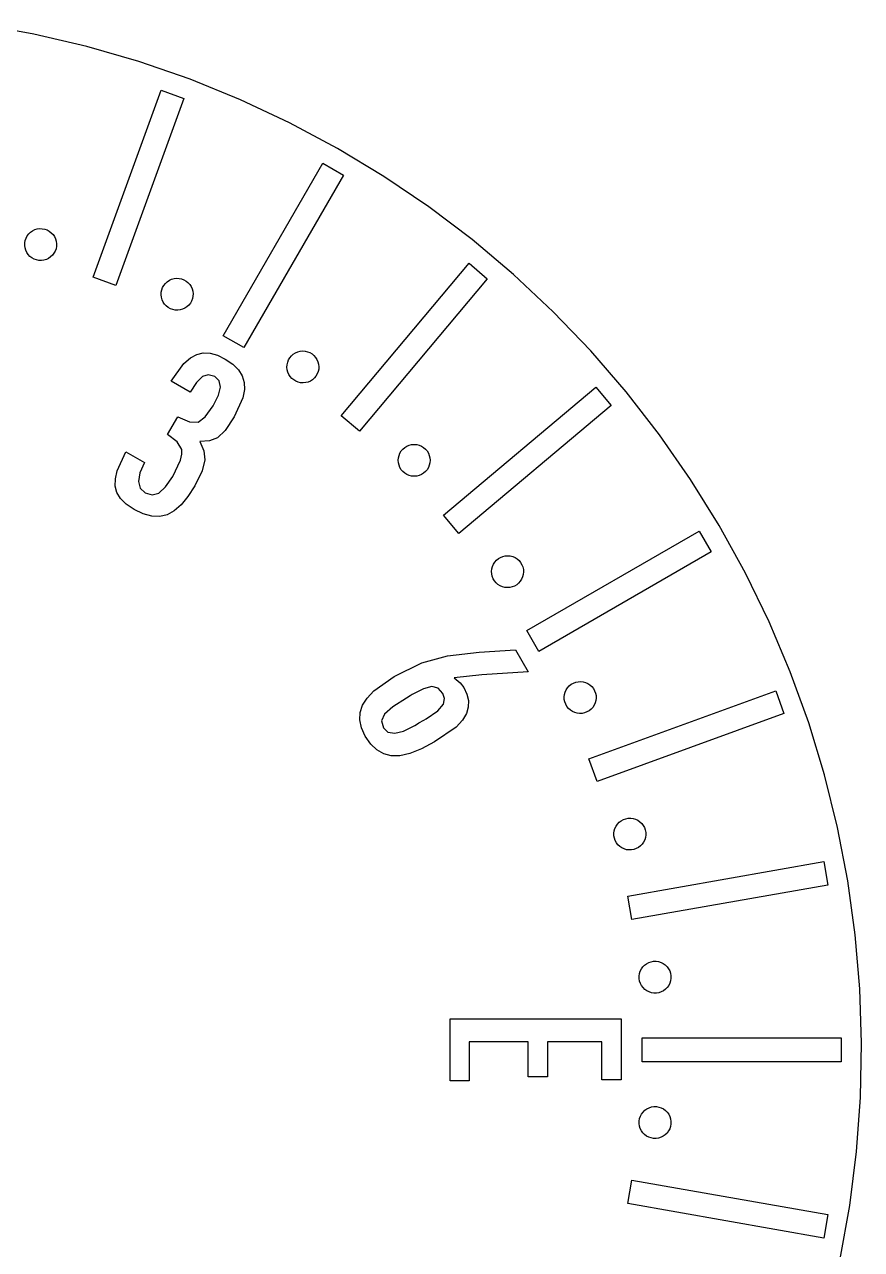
# Model space of a CAD drawing. Extents: x -338 to 182, y -232 to 288.
# Drawn here: x -28.2 to 181.7, y -21.9 to 285.2 of the extents above; entities that cross this region are included whole.
import ezdxf

# ---------------------------------------------------------------- set-up
doc = ezdxf.new("R2010")
doc.units = 0
doc.layers.get('0').update_dxf_attribs({"linetype": 'CONTINUOUS'})

msp = doc.modelspace()

# ---------------------------------------------------------------- linework, layer by layer
for p, q in [((-25.85, 282.8), (-39.25, 285.19)), ((-12.59, 279.71), (-25.85, 282.8)), ((0.48, 275.93), (-12.59, 279.71)), ((13.34, 271.47), (0.48, 275.93)), ((25.95, 266.34), (13.34, 271.47)), ((-10.95, 221.81), (6.11, 268.69)), ((6.11, 268.69), (11.75, 266.64)), ((11.75, 266.64), (-5.32, 219.75)), ((38.28, 260.56), (25.95, 266.34)), ((50.28, 254.14), (38.28, 260.56)), ((61.93, 247.1), (50.28, 254.14)), ((21.65, 207.18), (46.6, 250.39)), ((46.6, 250.39), (51.8, 247.39)), ((51.8, 247.39), (26.85, 204.18)), ((73.2, 239.47), (61.93, 247.1)), ((84.05, 231.25), (73.2, 239.47)), ((-26.67, 233.13), (-26.16, 233.49)), ((-26.16, 233.49), (-25.59, 233.76)), ((-25.59, 233.76), (-24.99, 233.93)), ((-24.99, 233.93), (-24.37, 234.02)), ((-24.37, 234.02), (-23.74, 234)), ((-23.74, 234), (-23.12, 233.89)), ((-23.12, 233.89), (-22.53, 233.68)), ((-22.53, 233.68), (-21.98, 233.38)), ((-28.15, 229.81), (-28.13, 230.44)), ((-28.13, 230.44), (-28.02, 231.06)), ((-28.02, 231.06), (-27.81, 231.65)), ((-27.81, 231.65), (-27.51, 232.2)), ((-27.51, 232.2), (-27.13, 232.7)), ((-27.13, 232.7), (-26.67, 233.13)), ((-21.98, 233.38), (-21.48, 232.99)), ((-21.48, 232.99), (-21.05, 232.54)), ((-21.05, 232.54), (-20.69, 232.02)), ((-20.69, 232.02), (-20.42, 231.46)), ((-20.42, 231.46), (-20.24, 230.85)), ((-20.24, 230.85), (-20.16, 230.23)), ((94.46, 222.48), (84.05, 231.25)), ((-28.07, 229.19), (-28.15, 229.81)), ((-27.89, 228.59), (-28.07, 229.19)), ((-27.62, 228.02), (-27.89, 228.59)), ((-27.26, 227.5), (-27.62, 228.02)), ((-26.83, 227.05), (-27.26, 227.5)), ((-21.18, 227.35), (-21.64, 226.91)), ((-20.8, 227.84), (-21.18, 227.35)), ((-20.5, 228.4), (-20.8, 227.84)), ((-20.29, 228.99), (-20.5, 228.4)), ((-20.18, 229.6), (-20.29, 228.99)), ((-20.16, 230.23), (-20.18, 229.6)), ((-26.33, 226.67), (-26.83, 227.05)), ((-25.78, 226.37), (-26.33, 226.67)), ((-25.19, 226.16), (-25.78, 226.37)), ((-24.57, 226.04), (-25.19, 226.16)), ((-23.95, 226.03), (-24.57, 226.04)), ((-23.32, 226.11), (-23.95, 226.03)), ((-22.72, 226.29), (-23.32, 226.11)), ((-22.16, 226.56), (-22.72, 226.29)), ((-21.64, 226.91), (-22.16, 226.56)), ((51.23, 187.11), (83.3, 225.33)), ((83.3, 225.33), (87.89, 221.47)), ((-5.32, 219.75), (-10.95, 221.81)), ((8.14, 221.06), (8.71, 221.32)), ((8.71, 221.32), (9.32, 221.49)), ((9.32, 221.49), (9.94, 221.56)), ((9.94, 221.56), (10.57, 221.53)), ((10.57, 221.53), (11.18, 221.41)), ((11.18, 221.41), (11.77, 221.19)), ((11.77, 221.19), (12.32, 220.88)), ((87.89, 221.47), (55.82, 183.25)), ((104.4, 213.17), (94.46, 222.48)), ((6.08, 217.42), (6.11, 218.05)), ((6.11, 218.05), (6.23, 218.66)), ((6.23, 218.66), (6.45, 219.25)), ((6.45, 219.25), (6.76, 219.8)), ((6.76, 219.8), (7.15, 220.29)), ((7.15, 220.29), (7.62, 220.71)), ((7.62, 220.71), (8.14, 221.06)), ((12.32, 220.88), (12.81, 220.49)), ((12.81, 220.49), (13.23, 220.02)), ((13.23, 220.02), (13.58, 219.5)), ((13.58, 219.5), (13.84, 218.93)), ((13.84, 218.93), (14.01, 218.32)), ((14.01, 218.32), (14.08, 217.7)), ((6.15, 216.8), (6.08, 217.42)), ((6.32, 216.19), (6.15, 216.8)), ((6.58, 215.62), (6.32, 216.19)), ((6.93, 215.1), (6.58, 215.62)), ((7.35, 214.64), (6.93, 215.1)), ((13.4, 215.32), (13, 214.83)), ((13.7, 215.87), (13.4, 215.32)), ((13.92, 216.46), (13.7, 215.87)), ((14.05, 217.07), (13.92, 216.46)), ((14.08, 217.7), (14.05, 217.07)), ((7.84, 214.25), (7.35, 214.64)), ((8.39, 213.94), (7.84, 214.25)), ((8.98, 213.72), (8.39, 213.94)), ((9.59, 213.59), (8.98, 213.72)), ((10.22, 213.56), (9.59, 213.59)), ((10.84, 213.63), (10.22, 213.56)), ((11.45, 213.8), (10.84, 213.63)), ((12.02, 214.06), (11.45, 213.8)), ((12.54, 214.41), (12.02, 214.06)), ((13, 214.83), (12.54, 214.41)), ((113.83, 203.36), (104.4, 213.17)), ((26.85, 204.18), (21.65, 207.18)), ((15, 202.47), (16.64, 202.84)), ((16.64, 202.84), (18.38, 202.77)), ((18.38, 202.77), (20.22, 202.26)), ((39.22, 202.54), (39.75, 202.88)), ((39.75, 202.88), (40.33, 203.13)), ((40.33, 203.13), (40.94, 203.28)), ((40.94, 203.28), (41.56, 203.34)), ((41.56, 203.34), (42.19, 203.31)), ((42.19, 203.31), (42.8, 203.17)), ((42.8, 203.17), (43.38, 202.94)), ((43.38, 202.94), (43.93, 202.62)), ((122.74, 193.07), (113.83, 203.36)), ((8.57, 195.81), (11.8, 200.23)), ((11.8, 200.23), (13.41, 201.62)), ((13.41, 201.62), (15, 202.47)), ((20.22, 202.26), (22.17, 201.33)), ((22.17, 201.33), (24.05, 200.05)), ((24.05, 200.05), (25.47, 198.64)), ((37.63, 199.28), (37.67, 199.9)), ((37.67, 199.9), (37.81, 200.51)), ((37.81, 200.51), (38.04, 201.1)), ((38.04, 201.1), (38.35, 201.64)), ((38.35, 201.64), (38.75, 202.12)), ((38.75, 202.12), (39.22, 202.54)), ((43.93, 202.62), (44.41, 202.22)), ((44.41, 202.22), (44.83, 201.75)), ((44.83, 201.75), (45.16, 201.22)), ((45.16, 201.22), (45.41, 200.65)), ((45.41, 200.65), (45.57, 200.04)), ((45.57, 200.04), (45.63, 199.41)), ((16.43, 196.91), (14.96, 195.45)), ((17.89, 197.4), (16.43, 196.91)), ((19.52, 196.91), (17.89, 197.4)), ((20.65, 195.82), (19.52, 196.91)), ((25.47, 198.64), (26.42, 197.12)), ((26.42, 197.12), (26.91, 195.48)), ((37.69, 198.65), (37.63, 199.28)), ((37.85, 198.04), (37.69, 198.65)), ((38.1, 197.47), (37.85, 198.04)), ((38.44, 196.94), (38.1, 197.47)), ((38.85, 196.47), (38.44, 196.94)), ((44.51, 196.57), (44.04, 196.15)), ((44.91, 197.05), (44.51, 196.57)), ((45.23, 197.59), (44.91, 197.05)), ((45.46, 198.18), (45.23, 197.59)), ((45.59, 198.79), (45.46, 198.18)), ((45.63, 199.41), (45.59, 198.79)), ((13.35, 193.05), (8.57, 195.81)), ((14.96, 195.45), (13.35, 193.05)), ((20.46, 192.28), (20.96, 194.31)), ((20.96, 194.31), (20.65, 195.82)), ((26.95, 193.66), (26.54, 191.61)), ((26.91, 195.48), (26.95, 193.66)), ((39.34, 196.07), (38.85, 196.47)), ((39.88, 195.75), (39.34, 196.07)), ((40.46, 195.52), (39.88, 195.75)), ((41.07, 195.38), (40.46, 195.52)), ((41.7, 195.35), (41.07, 195.38)), ((42.33, 195.41), (41.7, 195.35)), ((42.93, 195.56), (42.33, 195.41)), ((43.51, 195.81), (42.93, 195.56)), ((44.04, 196.15), (43.51, 195.81)), ((76.87, 162.21), (115.09, 194.28)), ((115.09, 194.28), (118.94, 189.68)), ((19.14, 189.63), (20.46, 192.28)), ((26.54, 191.61), (24.4, 186.81)), ((131.09, 182.32), (122.74, 193.07)), ((17.15, 186.8), (19.14, 189.63)), ((118.94, 189.68), (80.72, 157.61)), ((7.66, 182.38), (10.23, 186.84)), ((10.23, 186.84), (13.17, 185.54)), ((13.17, 185.54), (15.32, 185.48)), ((15.32, 185.48), (17.15, 186.8)), ((24.4, 186.81), (22.13, 183.38)), ((55.82, 183.25), (51.23, 187.11)), ((10.08, 180.59), (7.66, 182.38)), ((20.2, 181.54), (18.21, 180.8)), ((22.13, 183.38), (20.2, 181.54)), ((138.88, 171.15), (131.09, 182.32)), ((11.23, 178.65), (10.08, 180.59)), ((11.27, 177.48), (11.23, 178.65)), ((18.21, 180.8), (15.74, 180.69)), ((15.74, 180.69), (16.8, 178.35)), ((16.8, 178.35), (17.06, 176.04)), ((65.98, 177.74), (66.3, 178.28)), ((66.3, 178.28), (66.71, 178.75)), ((66.71, 178.75), (67.19, 179.16)), ((67.19, 179.16), (67.72, 179.49)), ((67.72, 179.49), (68.3, 179.73)), ((68.3, 179.73), (68.91, 179.88)), ((68.91, 179.88), (69.54, 179.93)), ((69.54, 179.93), (70.17, 179.88)), ((70.17, 179.88), (70.78, 179.73)), ((70.78, 179.73), (71.36, 179.49)), ((71.36, 179.49), (71.89, 179.16)), ((71.89, 179.16), (72.37, 178.75)), ((72.37, 178.75), (72.78, 178.28)), ((72.78, 178.28), (73.1, 177.74)), ((-4.94, 173.31), (-2.8, 178.08)), ((-2.8, 178.08), (1.93, 175.35)), ((1.93, 175.35), (0.74, 172.76)), ((8.99, 171.9), (10.92, 175.96)), ((10.92, 175.96), (11.27, 177.48)), ((17.06, 176.04), (16.36, 173.27)), ((65.54, 175.93), (65.59, 176.55)), ((65.59, 175.3), (65.54, 175.93)), ((65.59, 176.55), (65.74, 177.16)), ((65.74, 174.69), (65.59, 175.3)), ((65.74, 177.16), (65.98, 177.74)), ((73.1, 177.74), (73.34, 177.16)), ((73.34, 177.16), (73.49, 176.55)), ((73.49, 175.3), (73.34, 174.69)), ((73.49, 176.55), (73.54, 175.93)), ((73.54, 175.93), (73.49, 175.3)), ((-5.39, 171.28), (-4.94, 173.31)), ((0.74, 172.76), (0.36, 170.63)), ((16.36, 173.27), (14.5, 169.54)), ((65.98, 174.11), (65.74, 174.69)), ((66.3, 173.58), (65.98, 174.11)), ((66.71, 173.1), (66.3, 173.58)), ((67.19, 172.69), (66.71, 173.1)), ((67.72, 172.36), (67.19, 172.69)), ((68.3, 172.12), (67.72, 172.36)), ((68.91, 171.98), (68.3, 172.12)), ((70.78, 172.12), (70.17, 171.98)), ((71.36, 172.36), (70.78, 172.12)), ((71.89, 172.69), (71.36, 172.36)), ((72.37, 173.1), (71.89, 172.69)), ((72.78, 173.58), (72.37, 173.1)), ((73.1, 174.11), (72.78, 173.58)), ((73.34, 174.69), (73.1, 174.11)), ((-5.45, 169.49), (-5.39, 171.28)), ((-5.04, 167.86), (-5.45, 169.49)), ((0.36, 170.63), (0.8, 168.97)), ((0.8, 168.97), (2.04, 167.78)), ((5.51, 167.73), (7.2, 169.27)), ((7.2, 169.27), (8.99, 171.9)), ((14.5, 169.54), (12.79, 166.88)), ((69.54, 171.93), (68.91, 171.98)), ((70.17, 171.98), (69.54, 171.93)), ((146.06, 159.59), (138.88, 171.15)), ((-4.11, 166.34), (-5.04, 167.86)), ((-2.67, 164.91), (-4.11, 166.34)), ((2.04, 167.78), (3.82, 167.25)), ((3.82, 167.25), (5.51, 167.73)), ((12.79, 166.88), (11.07, 164.77)), ((-0.71, 163.58), (-2.67, 164.91)), ((1.58, 162.48), (-0.71, 163.58)), ((9.32, 163.23), (7.56, 162.25)), ((11.07, 164.77), (9.32, 163.23)), ((3.72, 161.89), (1.58, 162.48)), ((5.71, 161.81), (3.72, 161.89)), ((7.56, 162.25), (5.71, 161.81)), ((80.72, 157.61), (76.87, 162.21)), ((97.79, 133.24), (141, 158.18)), ((141, 158.18), (144, 152.99)), ((152.64, 147.67), (146.06, 159.59)), ((89.76, 150.42), (90.18, 150.89)), ((90.18, 150.89), (90.66, 151.29)), ((90.66, 151.29), (91.21, 151.61)), ((91.21, 151.61), (91.79, 151.84)), ((91.79, 151.84), (92.4, 151.98)), ((92.4, 151.98), (93.03, 152.02)), ((93.03, 152.02), (93.65, 151.96)), ((93.65, 151.96), (94.26, 151.8)), ((94.26, 151.8), (94.84, 151.55)), ((94.84, 151.55), (95.37, 151.21)), ((95.37, 151.21), (95.84, 150.8)), ((95.84, 150.8), (96.24, 150.31)), ((144, 152.99), (100.79, 128.04)), ((88.96, 148.09), (89.02, 148.71)), ((89, 147.46), (88.96, 148.09)), ((89.13, 146.85), (89, 147.46)), ((89.02, 148.71), (89.18, 149.32)), ((89.18, 149.32), (89.43, 149.9)), ((89.43, 149.9), (89.76, 150.42)), ((96.24, 150.31), (96.55, 149.77)), ((96.55, 149.77), (96.78, 149.19)), ((96.78, 149.19), (96.92, 148.57)), ((96.96, 147.95), (96.9, 147.32)), ((96.92, 148.57), (96.96, 147.95)), ((158.58, 135.43), (152.64, 147.67)), ((89.36, 146.26), (89.13, 146.85)), ((89.68, 145.72), (89.36, 146.26)), ((90.08, 145.24), (89.68, 145.72)), ((90.55, 144.82), (90.08, 145.24)), ((91.08, 144.49), (90.55, 144.82)), ((91.66, 144.24), (91.08, 144.49)), ((94.71, 144.42), (94.13, 144.19)), ((95.25, 144.74), (94.71, 144.42)), ((95.74, 145.14), (95.25, 144.74)), ((96.15, 145.61), (95.74, 145.14)), ((96.49, 146.14), (96.15, 145.61)), ((96.74, 146.72), (96.49, 146.14)), ((96.9, 147.32), (96.74, 146.72)), ((92.26, 144.08), (91.66, 144.24)), ((92.89, 144.02), (92.26, 144.08)), ((93.52, 144.06), (92.89, 144.02)), ((94.13, 144.19), (93.52, 144.06)), ((163.87, 122.89), (158.58, 135.43)), ((100.79, 128.04), (97.79, 133.24)), ((71.47, 125.13), (77.89, 126.89)), ((77.89, 126.89), (85.87, 127.85)), ((85.87, 127.85), (94.92, 128.45)), ((94.92, 128.45), (98.15, 122.87)), ((64.56, 121.7), (71.47, 125.13)), ((98.15, 122.87), (86.48, 122.13)), ((168.5, 110.08), (163.87, 122.89)), ((59.46, 118.12), (64.56, 121.7)), ((86.48, 122.13), (79.55, 121.39)), ((79.55, 121.39), (81.05, 120.18)), ((81.05, 120.18), (82.03, 118.94)), ((108.45, 119.39), (108.94, 119.78)), ((108.94, 119.78), (109.48, 120.09)), ((109.48, 120.09), (110.07, 120.31)), ((110.07, 120.31), (110.69, 120.44)), ((110.69, 120.44), (111.31, 120.46)), ((111.31, 120.46), (111.94, 120.39)), ((111.94, 120.39), (112.54, 120.22)), ((112.54, 120.22), (113.11, 119.96)), ((113.11, 119.96), (113.64, 119.62)), ((57.74, 116.33), (59.46, 118.12)), ((68.55, 116.89), (67.58, 116.33)), ((69.04, 117.25), (68.55, 116.89)), ((71.88, 118.66), (69.04, 117.25)), ((73.97, 119.19), (71.88, 118.66)), ((75.53, 118.79), (73.97, 119.19)), ((76.76, 117.44), (75.53, 118.79)), ((77.12, 116.18), (76.76, 117.44)), ((82.03, 118.94), (82.77, 117.32)), ((82.77, 117.32), (83.13, 115.69)), ((107.18, 116.61), (107.25, 117.23)), ((107.25, 117.23), (107.42, 117.83)), ((107.42, 117.83), (107.68, 118.4)), ((107.68, 118.4), (108.02, 118.93)), ((108.02, 118.93), (108.45, 119.39)), ((113.37, 101.07), (160.25, 118.13)), ((113.64, 119.62), (114.1, 119.19)), ((114.1, 119.19), (114.49, 118.7)), ((114.49, 118.7), (114.8, 118.16)), ((114.8, 118.16), (115.02, 117.57)), ((115.02, 117.57), (115.15, 116.95)), ((115.15, 116.95), (115.17, 116.33)), ((160.25, 118.13), (162.3, 112.5)), ((55.97, 112.73), (56.59, 114.55)), ((56.59, 114.55), (57.74, 116.33)), ((64.16, 114.14), (62.13, 112.33)), ((67.58, 116.33), (64.16, 114.14)), ((75.51, 113.09), (76.87, 114.76)), ((76.87, 114.76), (77.12, 116.18)), ((83.09, 114.07), (82.67, 112.45)), ((83.13, 115.69), (83.09, 114.07)), ((107.2, 115.98), (107.18, 116.61)), ((107.33, 115.36), (107.2, 115.98)), ((107.55, 114.78), (107.33, 115.36)), ((107.86, 114.23), (107.55, 114.78)), ((108.25, 113.74), (107.86, 114.23)), ((108.71, 113.31), (108.25, 113.74)), ((114.33, 114), (113.9, 113.54)), ((114.67, 114.53), (114.33, 114)), ((114.93, 115.1), (114.67, 114.53)), ((115.1, 115.7), (114.93, 115.1)), ((115.17, 116.33), (115.1, 115.7)), ((55.87, 110.83), (55.97, 112.73)), ((56.3, 108.85), (55.87, 110.83)), ((62.13, 112.33), (61.38, 110.66)), ((61.38, 110.66), (61.83, 108.89)), ((70.72, 110.1), (72, 110.77)), ((72, 110.77), (72.59, 111.1)), ((72.59, 111.1), (75.51, 113.09)), ((81.7, 110.79), (80.05, 109.04)), ((82.67, 112.45), (81.7, 110.79)), ((109.24, 112.97), (108.71, 113.31)), ((109.81, 112.71), (109.24, 112.97)), ((110.41, 112.54), (109.81, 112.71)), ((111.04, 112.47), (110.41, 112.54)), ((111.66, 112.5), (111.04, 112.47)), ((112.28, 112.62), (111.66, 112.5)), ((112.87, 112.84), (112.28, 112.62)), ((113.41, 113.15), (112.87, 112.84)), ((113.9, 113.54), (113.41, 113.15)), ((162.3, 112.5), (115.42, 95.43)), ((57.25, 106.8), (56.3, 108.85)), ((61.83, 108.89), (62.97, 107.8)), ((62.97, 107.8), (64.66, 107.52)), ((64.66, 107.52), (66.89, 108.06)), ((66.89, 108.06), (69.67, 109.42)), ((69.67, 109.42), (70.1, 109.74)), ((70.1, 109.74), (70.72, 110.1)), ((80.05, 109.04), (74.68, 105.32)), ((172.45, 97.06), (168.5, 110.08)), ((58.63, 104.81), (57.25, 106.8)), ((60.17, 103.32), (58.63, 104.81)), ((74.68, 105.32), (71.4, 103.59)), ((61.89, 102.32), (60.17, 103.32)), ((63.78, 101.82), (61.89, 102.32)), ((65.95, 101.85), (63.78, 101.82)), ((68.48, 102.44), (65.95, 101.85)), ((71.4, 103.59), (68.48, 102.44)), ((115.42, 95.43), (113.37, 101.07)), ((175.71, 83.84), (172.45, 97.06)), ((122.01, 85.88), (122.6, 86.09)), ((122.6, 86.09), (123.22, 86.21)), ((123.22, 86.21), (123.85, 86.22)), ((123.85, 86.22), (124.47, 86.14)), ((124.47, 86.14), (125.07, 85.96)), ((119.64, 82.44), (119.72, 83.06)), ((119.72, 83.06), (119.9, 83.66)), ((119.9, 83.66), (120.17, 84.23)), ((120.17, 84.23), (120.53, 84.75)), ((120.53, 84.75), (120.96, 85.2)), ((120.96, 85.2), (121.46, 85.58)), ((121.46, 85.58), (122.01, 85.88)), ((125.07, 85.96), (125.64, 85.69)), ((125.64, 85.69), (126.15, 85.34)), ((126.15, 85.34), (126.61, 84.91)), ((126.61, 84.91), (126.99, 84.41)), ((126.99, 84.41), (127.29, 83.86)), ((127.29, 83.86), (127.5, 83.27)), ((127.5, 83.27), (127.61, 82.65)), ((178.28, 70.48), (175.71, 83.84)), ((119.66, 81.81), (119.64, 82.44)), ((119.77, 81.19), (119.66, 81.81)), ((119.98, 80.6), (119.77, 81.19)), ((120.28, 80.05), (119.98, 80.6)), ((120.66, 79.55), (120.28, 80.05)), ((127.1, 80.23), (126.74, 79.71)), ((127.37, 80.8), (127.1, 80.23)), ((127.55, 81.4), (127.37, 80.8)), ((127.63, 82.02), (127.55, 81.4)), ((127.61, 82.65), (127.63, 82.02)), ((121.12, 79.12), (120.66, 79.55)), ((121.64, 78.77), (121.12, 79.12)), ((122.2, 78.5), (121.64, 78.77)), ((122.8, 78.32), (122.2, 78.5)), ((123.43, 78.24), (122.8, 78.32)), ((124.05, 78.25), (123.43, 78.24)), ((124.67, 78.37), (124.05, 78.25)), ((125.26, 78.58), (124.67, 78.37)), ((125.81, 78.88), (125.26, 78.58)), ((126.31, 79.26), (125.81, 78.88)), ((126.74, 79.71), (126.31, 79.26)), ((123.12, 66.69), (172.26, 75.35)), ((172.26, 75.35), (173.3, 69.44)), ((173.3, 69.44), (124.16, 60.78)), ((180.14, 56.99), (178.28, 70.48)), ((124.16, 60.78), (123.12, 66.69)), ((181.3, 43.43), (180.14, 56.99)), ((126.9, 48.92), (127.34, 49.37)), ((127.34, 49.37), (127.84, 49.74)), ((127.84, 49.74), (128.4, 50.03)), ((128.4, 50.03), (128.99, 50.23)), ((128.99, 50.23), (129.61, 50.34)), ((129.61, 50.34), (130.24, 50.34)), ((130.24, 50.34), (130.86, 50.25)), ((130.86, 50.25), (131.46, 50.06)), ((131.46, 50.06), (132.02, 49.78)), ((132.02, 49.78), (132.53, 49.41)), ((132.53, 49.41), (132.98, 48.98)), ((125.97, 46.63), (126.06, 47.25)), ((125.98, 46), (125.97, 46.63)), ((126.06, 47.25), (126.25, 47.85)), ((126.25, 47.85), (126.53, 48.41)), ((126.53, 48.41), (126.9, 48.92)), ((132.98, 48.98), (133.35, 48.47)), ((133.35, 48.47), (133.64, 47.91)), ((133.64, 47.91), (133.84, 47.32)), ((133.84, 47.32), (133.95, 46.7)), ((133.95, 46.07), (133.86, 45.45)), ((133.95, 46.7), (133.95, 46.07)), ((126.08, 45.38), (125.98, 46)), ((126.28, 44.79), (126.08, 45.38)), ((126.57, 44.23), (126.28, 44.79)), ((126.94, 43.73), (126.57, 44.23)), ((127.39, 43.29), (126.94, 43.73)), ((127.9, 42.92), (127.39, 43.29)), ((132.59, 43.33), (132.08, 42.96)), ((133.03, 43.78), (132.59, 43.33)), ((133.39, 44.29), (133.03, 43.78)), ((133.67, 44.85), (133.39, 44.29)), ((133.86, 45.45), (133.67, 44.85)), ((181.74, 29.82), (181.3, 43.43)), ((128.46, 42.64), (127.9, 42.92)), ((129.06, 42.45), (128.46, 42.64)), ((129.68, 42.36), (129.06, 42.45)), ((130.31, 42.37), (129.68, 42.36)), ((130.93, 42.47), (130.31, 42.37)), ((131.53, 42.67), (130.93, 42.47)), ((132.08, 42.96), (131.53, 42.67)), ((78.6, 20.38), (78.6, 35.89)), ((78.6, 35.89), (121.48, 35.89)), ((121.48, 35.89), (121.48, 20.65)), ((126.76, 25.13), (126.76, 31.13)), ((126.76, 31.13), (176.65, 31.13)), ((176.65, 31.13), (176.65, 25.13)), ((98.12, 30.17), (83.34, 30.17)), ((83.34, 30.17), (83.34, 20.38)), ((98.12, 21.35), (98.12, 30.17)), ((116.6, 30.17), (103, 30.17)), ((103, 30.17), (103, 21.35)), ((116.6, 20.65), (116.6, 30.17)), ((181.47, 16.21), (181.74, 29.82)), ((176.65, 25.13), (126.76, 25.13)), ((83.34, 20.38), (78.6, 20.38)), ((103, 21.35), (98.12, 21.35)), ((121.48, 20.65), (116.6, 20.65)), ((180.49, 2.64), (181.47, 16.21)), ((126.57, 12.04), (126.94, 12.54)), ((126.94, 12.54), (127.39, 12.98)), ((127.39, 12.98), (127.9, 13.35)), ((127.9, 13.35), (128.46, 13.63)), ((128.46, 13.63), (129.06, 13.82)), ((129.06, 13.82), (129.68, 13.91)), ((129.68, 13.91), (130.31, 13.9)), ((130.31, 13.9), (130.93, 13.8)), ((130.93, 13.8), (131.53, 13.6)), ((131.53, 13.6), (132.08, 13.31)), ((132.08, 13.31), (132.59, 12.94)), ((132.59, 12.94), (133.03, 12.49)), ((133.03, 12.49), (133.39, 11.98)), ((125.97, 9.64), (125.98, 10.27)), ((126.06, 9.02), (125.97, 9.64)), ((125.98, 10.27), (126.08, 10.89)), ((126.08, 10.89), (126.28, 11.48)), ((126.28, 11.48), (126.57, 12.04)), ((133.39, 11.98), (133.67, 11.42)), ((133.67, 11.42), (133.86, 10.82)), ((133.95, 9.57), (133.84, 8.95)), ((133.86, 10.82), (133.95, 10.2)), ((133.95, 10.2), (133.95, 9.57)), ((126.25, 8.42), (126.06, 9.02)), ((126.53, 7.86), (126.25, 8.42)), ((126.9, 7.35), (126.53, 7.86)), ((127.34, 6.9), (126.9, 7.35)), ((127.84, 6.53), (127.34, 6.9)), ((128.4, 6.24), (127.84, 6.53)), ((128.99, 6.04), (128.4, 6.24)), ((131.46, 6.21), (130.86, 6.02)), ((132.02, 6.49), (131.46, 6.21)), ((132.53, 6.85), (132.02, 6.49)), ((132.98, 7.29), (132.53, 6.85)), ((133.35, 7.8), (132.98, 7.29)), ((133.64, 8.36), (133.35, 7.8)), ((133.84, 8.95), (133.64, 8.36)), ((129.61, 5.93), (128.99, 6.04)), ((130.24, 5.93), (129.61, 5.93)), ((130.86, 6.02), (130.24, 5.93)), ((178.81, -10.87), (180.49, 2.64)), ((123.12, -10.42), (124.16, -4.51)), ((124.16, -4.51), (173.3, -13.17)), ((172.26, -19.08), (123.12, -10.42)), ((176.41, -24.27), (178.81, -10.87)), ((173.3, -13.17), (172.26, -19.08))]:
    msp.add_line(p, q)

doc.saveas('drawing.dxf')
